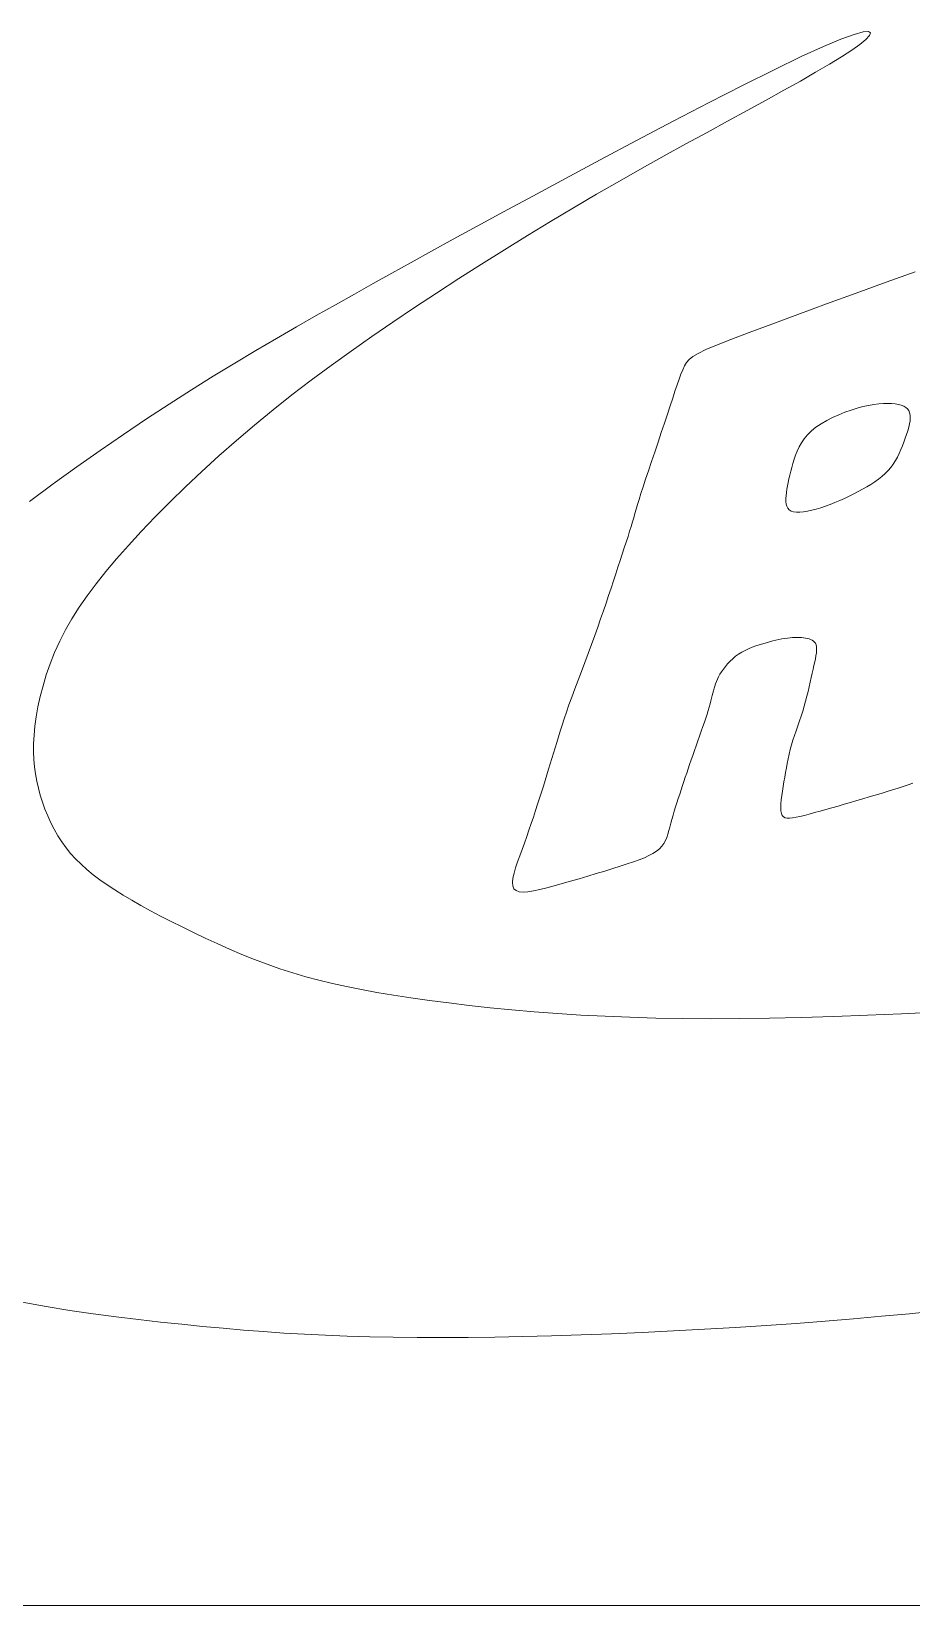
# Model space of a CAD drawing. Header units: millimetres. Extents: x 50 to 1435, y 50 to 1000.
# Drawn here: x 346.74 to 363.3, y 51.12 to 80.72 of the extents above; entities that cross this region are included whole.
import ezdxf
from ezdxf.enums import TextEntityAlignment as Align

# ---------------------------------------------------------------- set-up
doc = ezdxf.new("R2010")
doc.units = ezdxf.units.MM
doc.header["$LTSCALE"] = 5
for name, color, linetype, lineweight in [('圖框層', 7, 'Continuous', 20), ('標題 (ISO)', 7, 'Continuous', 50), ('輪廓線層', 7, 'Continuous', 13)]:
    doc.layers.add(name, color=color, linetype=linetype, lineweight=lineweight)
doc.styles.add('文字型式124', font='')
doc.styles.add('文字型式61', font='')
doc.styles.add('文字型式65', font='')
doc.styles.add('文字型式85', font='')
doc.styles.add('文字型式88', font='')
doc.styles.get('文字型式124').set_extended_font_data('DFKai-SB')
doc.styles.get('文字型式61').set_extended_font_data('DFKai-SB')
doc.styles.get('文字型式65').set_extended_font_data('DFKai-SB')
doc.styles.get('文字型式85').set_extended_font_data('DFKai-SB')
doc.styles.get('文字型式88').set_extended_font_data('DFKai-SB')

# ---------------------------------------------------------------- blocks, each defined once
blk = doc.blocks.new('標題欄框 ISO')
at = {"layer": '圖框層', "color": 7}
blk.add_line((85.948, 15.0347), (362.948, 15.0347), dxfattribs=at)
at = {"layer": '輪廓線層', "color": 1}
for p, q in [((148.1926, 20.8598), (148.2763, 20.8978)), ((148.2763, 20.8978), (148.3422, 20.9253)), ((148.3422, 20.9253), (148.3917, 20.9432)), ((148.4137, 20.9059), (148.3828, 20.884)), ((148.3917, 20.9432), (148.4259, 20.9526)), ((148.4365, 20.9244), (148.4137, 20.9059)), ((148.4259, 20.9526), (148.4463, 20.9543)), ((148.4503, 20.9392), (148.4365, 20.9244)), ((148.4463, 20.9543), (148.4539, 20.9496)), ((148.4539, 20.9496), (148.4503, 20.9392)), ((148.0908, 20.8107), (148.1926, 20.8598)), ((148.3443, 20.8591), (148.2988, 20.8313)), ((148.3828, 20.884), (148.3443, 20.8591)), ((147.9739, 20.7523), (148.0908, 20.8107)), ((148.2471, 20.8009), (148.1897, 20.7681)), ((148.2988, 20.8313), (148.2471, 20.8009)), ((147.8461, 20.687), (147.9739, 20.7523)), ((148.1272, 20.7331), (148.0604, 20.6962)), ((148.1897, 20.7681), (148.1272, 20.7331)), ((147.7113, 20.6169), (147.8461, 20.687)), ((148.0604, 20.6962), (147.9897, 20.6575)), ((147.5735, 20.5444), (147.7113, 20.6169)), ((147.9157, 20.6171), (147.8387, 20.5751)), ((147.9897, 20.6575), (147.9157, 20.6171)), ((147.4368, 20.4718), (147.5735, 20.5444)), ((147.8387, 20.5751), (147.7591, 20.5315)), ((147.6773, 20.4864), (147.5938, 20.4398)), ((147.7591, 20.5315), (147.6773, 20.4864)), ((147.3052, 20.4014), (147.4368, 20.4718)), ((147.5938, 20.4398), (147.5088, 20.3918)), ((147.1826, 20.3355), (147.3052, 20.4014)), ((147.5088, 20.3918), (147.4228, 20.3424)), ((147.0721, 20.2758), (147.1826, 20.3355)), ((147.4228, 20.3424), (147.3362, 20.2917)), ((146.9729, 20.222), (147.0721, 20.2758)), ((147.3362, 20.2917), (147.2493, 20.2399)), ((146.8831, 20.1729), (146.9729, 20.222)), ((147.1624, 20.1872), (147.0757, 20.1336)), ((147.2493, 20.2399), (147.1624, 20.1872)), ((146.7246, 20.0856), (146.801, 20.1278)), ((146.801, 20.1278), (146.8831, 20.1729)), ((147.0757, 20.1336), (146.9896, 20.0796)), ((146.6522, 20.0454), (146.7246, 20.0856)), ((146.9896, 20.0796), (146.9043, 20.0251)), ((146.5819, 20.0062), (146.6522, 20.0454)), ((146.9043, 20.0251), (146.8202, 19.9705)), ((146.4406, 19.927), (146.5119, 19.967)), ((146.5119, 19.967), (146.5819, 20.0062)), ((146.8202, 19.9705), (146.7375, 19.9159)), ((146.3679, 19.886), (146.4406, 19.927)), ((146.7375, 19.9159), (146.6565, 19.8615)), ((146.2177, 19.7999), (146.2935, 19.8436)), ((146.2935, 19.8436), (146.3679, 19.886)), ((146.6565, 19.8615), (146.5772, 19.8071)), ((146.1402, 19.7545), (146.2177, 19.7999)), ((146.5772, 19.8071), (146.4996, 19.7526)), ((146.0611, 19.7072), (146.1402, 19.7545)), ((146.4996, 19.7526), (146.4236, 19.6979)), ((145.8982, 19.6067), (145.9805, 19.658)), ((145.9805, 19.658), (146.0611, 19.7072)), ((146.4236, 19.6979), (146.3493, 19.6429)), ((145.8143, 19.553), (145.8982, 19.6067)), ((146.3493, 19.6429), (146.2766, 19.5873)), ((145.729, 19.4971), (145.8143, 19.553)), ((146.2766, 19.5873), (146.2054, 19.5312)), ((145.6425, 19.4391), (145.729, 19.4971)), ((146.2054, 19.5312), (146.1358, 19.4742)), ((145.555, 19.3789), (145.6425, 19.4391)), ((146.0678, 19.4165), (146.0016, 19.3582)), ((146.1358, 19.4742), (146.0678, 19.4165)), ((145.4667, 19.3168), (145.555, 19.3789)), ((146.0016, 19.3582), (145.9376, 19.2999)), ((145.3777, 19.2528), (145.4667, 19.3168)), ((145.9376, 19.2999), (145.8761, 19.2419)), ((145.2883, 19.187), (145.3777, 19.2528)), ((145.8761, 19.2419), (145.8174, 19.1846)), ((145.8174, 19.1846), (145.7618, 19.1286)), ((145.7618, 19.1286), (145.7096, 19.0741)), ((145.7096, 19.0741), (145.6612, 19.0217)), ((145.6612, 19.0217), (145.6167, 18.9716)), ((145.6167, 18.9716), (145.5762, 18.9236)), ((145.5762, 18.9236), (145.5393, 18.8774)), ((145.5059, 18.8326), (145.4757, 18.7889)), ((145.5393, 18.8774), (145.5059, 18.8326)), ((145.4757, 18.7889), (145.4486, 18.7461)), ((145.4486, 18.7461), (145.4243, 18.7037)), ((145.4027, 18.6614), (145.3835, 18.619)), ((145.4243, 18.7037), (145.4027, 18.6614)), ((145.3835, 18.619), (145.3667, 18.5767)), ((145.3521, 18.5348), (145.3397, 18.4936)), ((145.3667, 18.5767), (145.3521, 18.5348)), ((145.3397, 18.4936), (145.3293, 18.4533)), ((145.3208, 18.4143), (145.3142, 18.3769)), ((145.3293, 18.4533), (145.3208, 18.4143)), ((145.3142, 18.3769), (145.3093, 18.3413)), ((145.306, 18.3077), (145.3043, 18.276)), ((145.3093, 18.3413), (145.306, 18.3077)), ((145.3043, 18.276), (145.304, 18.2458)), ((145.304, 18.2458), (145.3052, 18.217)), ((145.3052, 18.217), (145.3077, 18.1892)), ((145.3077, 18.1892), (145.3115, 18.1621)), ((145.3115, 18.1621), (145.3164, 18.1355)), ((145.3164, 18.1355), (145.3225, 18.1091)), ((145.3225, 18.1091), (145.3296, 18.0827)), ((145.3296, 18.0827), (145.3377, 18.0563)), ((145.3377, 18.0563), (145.347, 18.0301)), ((145.347, 18.0301), (145.3573, 18.0042)), ((145.3573, 18.0042), (145.3688, 17.9788)), ((145.3688, 17.9788), (145.3814, 17.954)), ((145.3814, 17.954), (145.3951, 17.9299)), ((145.3951, 17.9299), (145.4101, 17.9067)), ((145.4101, 17.9067), (145.4262, 17.8844)), ((145.4262, 17.8844), (145.4437, 17.863)), ((145.4437, 17.863), (145.4625, 17.8423)), ((145.4625, 17.8423), (145.4828, 17.8223)), ((145.4828, 17.8223), (145.5047, 17.8026)), ((145.5047, 17.8026), (145.5283, 17.7833)), ((145.5283, 17.7833), (145.5536, 17.7642)), ((145.5536, 17.7642), (145.5807, 17.7451)), ((145.5807, 17.7451), (145.6098, 17.7259)), ((145.6098, 17.7259), (145.6408, 17.7066)), ((145.6408, 17.7066), (145.6735, 17.6871)), ((145.6735, 17.6871), (145.7081, 17.6675)), ((145.7081, 17.6675), (145.7444, 17.6476)), ((145.7444, 17.6476), (145.7824, 17.6276)), ((145.7824, 17.6276), (145.822, 17.6072)), ((145.822, 17.6072), (145.8631, 17.5866)), ((145.8631, 17.5866), (145.9058, 17.5658)), ((145.9058, 17.5658), (145.9498, 17.5448)), ((145.9498, 17.5448), (145.995, 17.524)), ((145.995, 17.524), (146.0411, 17.5035)), ((146.0411, 17.5035), (146.088, 17.4835)), ((146.088, 17.4835), (146.1355, 17.4644)), ((146.1355, 17.4644), (146.1833, 17.4462)), ((146.1833, 17.4462), (146.2313, 17.4293)), ((146.2313, 17.4293), (146.2795, 17.4137)), ((146.2795, 17.4137), (146.3281, 17.3993)), ((146.3281, 17.3993), (146.3777, 17.3861)), ((146.3777, 17.3861), (146.4289, 17.3738)), ((146.4289, 17.3738), (146.482, 17.3622)), ((146.482, 17.3622), (146.5376, 17.3513)), ((146.5376, 17.3513), (146.5961, 17.3408)), ((146.5961, 17.3408), (146.6582, 17.3305)), ((146.6582, 17.3305), (146.7241, 17.3204)), ((146.7241, 17.3204), (146.7937, 17.3105)), ((146.7937, 17.3105), (146.8667, 17.3009)), ((146.8667, 17.3009), (146.943, 17.2917)), ((146.943, 17.2917), (147.0222, 17.283)), ((147.0222, 17.283), (147.1042, 17.275)), ((147.1042, 17.275), (147.1885, 17.2676)), ((147.1885, 17.2676), (147.2751, 17.2611)), ((147.2751, 17.2611), (147.3637, 17.2554)), ((147.3637, 17.2554), (147.4546, 17.2507)), ((147.4546, 17.2507), (147.5484, 17.247)), ((147.5484, 17.247), (147.6453, 17.2442)), ((147.6453, 17.2442), (147.7458, 17.2425)), ((147.7458, 17.2425), (147.8504, 17.2418)), ((147.8504, 17.2418), (147.9595, 17.2422)), ((147.9595, 17.2422), (148.0734, 17.2437)), ((148.0734, 17.2437), (148.1923, 17.2463)), ((148.1923, 17.2463), (148.3155, 17.2499)), ((148.3155, 17.2499), (148.4417, 17.2546)), ((148.4417, 17.2546), (148.57, 17.2603)), ((148.57, 17.2603), (148.6992, 17.2668)), ((145.352, 16.1591), (145.2616, 16.1752)), ((145.441, 16.1447), (145.352, 16.1591)), ((145.5286, 16.1319), (145.441, 16.1447)), ((145.6147, 16.1204), (145.5286, 16.1319)), ((145.699, 16.1101), (145.6147, 16.1204)), ((145.7815, 16.1009), (145.699, 16.1101)), ((148.2831, 16.1043), (148.1736, 16.096)), ((148.3901, 16.1131), (148.2831, 16.1043)), ((148.4954, 16.1224), (148.3901, 16.1131)), ((148.5997, 16.1323), (148.4954, 16.1224)), ((148.7039, 16.1429), (148.5997, 16.1323)), ((145.8619, 16.0924), (145.7815, 16.1009)), ((145.9404, 16.0846), (145.8619, 16.0924)), ((146.0174, 16.0773), (145.9404, 16.0846)), ((146.0935, 16.0708), (146.0174, 16.0773)), ((146.1694, 16.0648), (146.0935, 16.0708)), ((146.2458, 16.0596), (146.1694, 16.0648)), ((146.3233, 16.055), (146.2458, 16.0596)), ((146.4026, 16.0511), (146.3233, 16.055)), ((146.4843, 16.0479), (146.4026, 16.0511)), ((146.5689, 16.0454), (146.4843, 16.0479)), ((146.6567, 16.0436), (146.5689, 16.0454)), ((146.7476, 16.0426), (146.6567, 16.0436)), ((146.8418, 16.0423), (146.7476, 16.0426)), ((146.9394, 16.0428), (146.8418, 16.0423)), ((147.0404, 16.044), (146.9394, 16.0428)), ((147.1449, 16.046), (147.0404, 16.044)), ((147.2529, 16.0488), (147.1449, 16.046)), ((147.3644, 16.0524), (147.2529, 16.0488)), ((147.4787, 16.0568), (147.3644, 16.0524)), ((147.5948, 16.0618), (147.4787, 16.0568)), ((147.712, 16.0675), (147.5948, 16.0618)), ((147.8294, 16.0738), (147.712, 16.0675)), ((147.946, 16.0807), (147.8294, 16.0738)), ((148.061, 16.0881), (147.946, 16.0807)), ((148.1736, 16.096), (148.061, 16.0881))]:
    blk.add_line(p, q, dxfattribs=at)
at = {"layer": '輪廓線層', "color": 116}
for p, q in [((148.4, 19.9708), (148.5125, 20.0114)), ((148.5125, 20.0114), (148.621, 20.0503)), ((148.2878, 19.93), (148.4, 19.9708)), ((148.0818, 19.854), (148.1803, 19.8905)), ((148.1803, 19.8905), (148.2878, 19.93)), ((147.9966, 19.8221), (148.0818, 19.854)), ((147.8342, 19.7578), (147.8744, 19.7749)), ((147.8744, 19.7749), (147.9278, 19.7959)), ((147.9278, 19.7959), (147.9966, 19.8221)), ((147.7613, 19.7094), (147.7707, 19.7207)), ((147.7707, 19.7207), (147.7846, 19.7318)), ((147.7846, 19.7318), (147.805, 19.7438)), ((147.805, 19.7438), (147.8342, 19.7578)), ((147.7332, 19.6467), (147.7404, 19.6658)), ((147.7404, 19.6658), (147.7473, 19.6825)), ((147.7473, 19.6825), (147.7541, 19.697)), ((147.7541, 19.697), (147.7613, 19.7094)), ((147.7091, 19.5752), (147.7177, 19.6015)), ((147.7177, 19.6015), (147.7257, 19.6253)), ((147.7257, 19.6253), (147.7332, 19.6467)), ((147.6894, 19.5151), (147.6997, 19.5464)), ((147.6997, 19.5464), (147.7091, 19.5752)), ((148.3805, 19.5308), (148.4033, 19.5379)), ((148.4033, 19.5379), (148.4251, 19.5436)), ((148.4251, 19.5436), (148.446, 19.5481)), ((148.446, 19.5481), (148.4658, 19.5515)), ((148.4658, 19.5515), (148.4844, 19.5538)), ((148.4844, 19.5538), (148.5019, 19.5551)), ((148.5019, 19.5551), (148.5181, 19.5554)), ((148.5181, 19.5554), (148.533, 19.5549)), ((148.533, 19.5549), (148.5465, 19.5536)), ((148.5465, 19.5536), (148.5586, 19.5516)), ((148.5586, 19.5516), (148.5692, 19.5487)), ((148.5692, 19.5487), (148.5785, 19.5451)), ((148.5785, 19.5451), (148.5862, 19.5405)), ((148.5862, 19.5405), (148.5926, 19.535)), ((148.5926, 19.535), (148.5974, 19.5284)), ((147.6663, 19.4459), (147.6782, 19.4814)), ((147.6782, 19.4814), (147.6894, 19.5151)), ((148.2483, 19.466), (148.2676, 19.4791)), ((148.2676, 19.4791), (148.2886, 19.4913)), ((148.2886, 19.4913), (148.3108, 19.5027)), ((148.3108, 19.5027), (148.3338, 19.5132)), ((148.3338, 19.5132), (148.3572, 19.5226)), ((148.3572, 19.5226), (148.3805, 19.5308)), ((148.5974, 19.5284), (148.6008, 19.5207)), ((148.6004, 19.4787), (148.5974, 19.4659)), ((148.6024, 19.4907), (148.6004, 19.4787)), ((148.6008, 19.5207), (148.6027, 19.5119)), ((148.6032, 19.5018), (148.6024, 19.4907)), ((148.6027, 19.5119), (148.6032, 19.5018)), ((147.654, 19.4095), (147.6663, 19.4459)), ((148.1935, 19.4078), (148.2039, 19.423)), ((148.2039, 19.423), (148.2164, 19.4379)), ((148.2164, 19.4379), (148.2311, 19.4522)), ((148.2311, 19.4522), (148.2483, 19.466)), ((148.5841, 19.4245), (148.5788, 19.4102)), ((148.5891, 19.4386), (148.5841, 19.4245)), ((148.5936, 19.4525), (148.5891, 19.4386)), ((148.5974, 19.4659), (148.5936, 19.4525)), ((147.6296, 19.337), (147.6417, 19.3729)), ((147.6417, 19.3729), (147.654, 19.4095)), ((148.1661, 19.3455), (148.1714, 19.361)), ((148.1714, 19.361), (148.1775, 19.3766)), ((148.1775, 19.3766), (148.1848, 19.3923)), ((148.1848, 19.3923), (148.1935, 19.4078)), ((148.5612, 19.3678), (148.5545, 19.3541)), ((148.5675, 19.3818), (148.5612, 19.3678)), ((148.5733, 19.396), (148.5675, 19.3818)), ((148.5788, 19.4102), (148.5733, 19.396)), ((147.6073, 19.2706), (147.618, 19.3026)), ((147.618, 19.3026), (147.6296, 19.337)), ((148.1497, 19.2862), (148.1533, 19.3005)), ((148.1533, 19.3005), (148.1572, 19.3152)), ((148.1572, 19.3152), (148.1615, 19.3301)), ((148.1615, 19.3301), (148.1661, 19.3455)), ((148.5199, 19.3031), (148.5089, 19.2917)), ((148.53, 19.3151), (148.5199, 19.3031)), ((148.539, 19.3277), (148.53, 19.3151)), ((148.5471, 19.3407), (148.539, 19.3277)), ((148.5545, 19.3541), (148.5471, 19.3407)), ((147.5898, 19.2165), (147.5978, 19.2417)), ((147.5978, 19.2417), (147.6073, 19.2706)), ((148.1388, 19.233), (148.141, 19.2457)), ((148.141, 19.2457), (148.1435, 19.2588)), ((148.1435, 19.2588), (148.1464, 19.2723)), ((148.1464, 19.2723), (148.1497, 19.2862)), ((148.4397, 19.2417), (148.4237, 19.2326)), ((148.4551, 19.2509), (148.4397, 19.2417)), ((148.4698, 19.2605), (148.4551, 19.2509)), ((148.4837, 19.2704), (148.4698, 19.2605)), ((148.4967, 19.2808), (148.4837, 19.2704)), ((148.5089, 19.2917), (148.4967, 19.2808)), ((147.5771, 19.1752), (147.5829, 19.1946)), ((147.5829, 19.1946), (147.5898, 19.2165)), ((148.135, 19.1975), (148.1357, 19.2088)), ((148.135, 19.1869), (148.135, 19.1975)), ((148.1361, 19.1772), (148.135, 19.1869)), ((148.1357, 19.2088), (148.137, 19.2206)), ((148.137, 19.2206), (148.1388, 19.233)), ((148.3198, 19.1829), (148.3019, 19.1759)), ((148.3376, 19.1904), (148.3198, 19.1829)), ((148.3553, 19.1984), (148.3376, 19.1904)), ((148.3729, 19.2066), (148.3553, 19.1984)), ((148.3902, 19.2151), (148.3729, 19.2066)), ((148.4072, 19.2238), (148.3902, 19.2151)), ((148.4237, 19.2326), (148.4072, 19.2238)), ((147.5579, 19.1099), (147.5626, 19.1258)), ((147.5626, 19.1258), (147.5672, 19.1415)), ((147.5672, 19.1415), (147.5719, 19.1578)), ((147.5719, 19.1578), (147.5771, 19.1752)), ((148.1384, 19.1686), (148.1361, 19.1772)), ((148.1421, 19.1612), (148.1384, 19.1686)), ((148.1475, 19.1551), (148.1421, 19.1612)), ((148.1547, 19.1505), (148.1475, 19.1551)), ((148.1638, 19.1476), (148.1547, 19.1505)), ((148.1748, 19.1462), (148.1638, 19.1476)), ((148.1874, 19.1463), (148.1748, 19.1462)), ((148.2014, 19.1476), (148.1874, 19.1463)), ((148.2165, 19.1501), (148.2014, 19.1476)), ((148.2326, 19.1537), (148.2165, 19.1501)), ((148.2493, 19.1581), (148.2326, 19.1537)), ((148.2666, 19.1634), (148.2493, 19.1581)), ((148.2842, 19.1693), (148.2666, 19.1634)), ((148.3019, 19.1759), (148.2842, 19.1693)), ((147.541, 19.0553), (147.5472, 19.0749)), ((147.5472, 19.0749), (147.5529, 19.0931)), ((147.5529, 19.0931), (147.5579, 19.1099)), ((147.5195, 18.9891), (147.5271, 19.0123)), ((147.5271, 19.0123), (147.5343, 19.0344)), ((147.5343, 19.0344), (147.541, 19.0553)), ((147.5033, 18.94), (147.5115, 18.9649)), ((147.5115, 18.9649), (147.5195, 18.9891)), ((147.4772, 18.861), (147.4861, 18.888)), ((147.4861, 18.888), (147.4948, 18.9143)), ((147.4948, 18.9143), (147.5033, 18.94)), ((147.4585, 18.805), (147.468, 18.8334)), ((147.468, 18.8334), (147.4772, 18.861)), ((147.4381, 18.7456), (147.4485, 18.7757)), ((147.4485, 18.7757), (147.4585, 18.805)), ((147.4157, 18.6824), (147.4272, 18.7145)), ((147.4272, 18.7145), (147.4381, 18.7456)), ((147.391, 18.6157), (147.4036, 18.6494)), ((147.4036, 18.6494), (147.4157, 18.6824)), ((148.0347, 18.6481), (148.0214, 18.6436)), ((148.048, 18.6521), (148.0347, 18.6481)), ((148.061, 18.6558), (148.048, 18.6521)), ((148.0736, 18.6592), (148.061, 18.6558)), ((148.0858, 18.6623), (148.0736, 18.6592)), ((148.0976, 18.6651), (148.0858, 18.6623)), ((148.1091, 18.6676), (148.0976, 18.6651)), ((148.1201, 18.6697), (148.1091, 18.6676)), ((148.1307, 18.6716), (148.1201, 18.6697)), ((148.141, 18.673), (148.1307, 18.6716)), ((148.1509, 18.6742), (148.141, 18.673)), ((148.1603, 18.675), (148.1509, 18.6742)), ((148.1694, 18.6755), (148.1603, 18.675)), ((148.1781, 18.6756), (148.1694, 18.6755)), ((148.1864, 18.6754), (148.1781, 18.6756)), ((148.1943, 18.6749), (148.1864, 18.6754)), ((148.2018, 18.6741), (148.1943, 18.6749)), ((148.209, 18.673), (148.2018, 18.6741)), ((148.2158, 18.6716), (148.209, 18.673)), ((148.2222, 18.6698), (148.2158, 18.6716)), ((148.2281, 18.6677), (148.2222, 18.6698)), ((148.2336, 18.6651), (148.2281, 18.6677)), ((148.2384, 18.662), (148.2336, 18.6651)), ((148.2426, 18.6582), (148.2384, 18.662)), ((148.246, 18.6536), (148.2426, 18.6582)), ((148.2485, 18.6483), (148.246, 18.6536)), ((148.2502, 18.642), (148.2485, 18.6483)), ((147.3783, 18.5817), (147.391, 18.6157)), ((147.9351, 18.5956), (147.9251, 18.5862)), ((147.9458, 18.6045), (147.9351, 18.5956)), ((147.9572, 18.6128), (147.9458, 18.6045)), ((147.9692, 18.6203), (147.9572, 18.6128)), ((147.9818, 18.627), (147.9692, 18.6203)), ((147.9947, 18.6331), (147.9818, 18.627)), ((148.008, 18.6386), (147.9947, 18.6331)), ((148.0214, 18.6436), (148.008, 18.6386)), ((148.2435, 18.5834), (148.2461, 18.5957)), ((148.2461, 18.5957), (148.2483, 18.6069)), ((148.2483, 18.6069), (148.2499, 18.6172)), ((148.2499, 18.6172), (148.2508, 18.6265)), ((148.2509, 18.6347), (148.2502, 18.642)), ((148.2508, 18.6265), (148.2509, 18.6347)), ((147.353, 18.5146), (147.3655, 18.5479)), ((147.3655, 18.5479), (147.3783, 18.5817)), ((147.887, 18.5371), (147.8819, 18.5279)), ((147.893, 18.5468), (147.887, 18.5371)), ((147.8998, 18.5566), (147.893, 18.5468)), ((147.9074, 18.5666), (147.8998, 18.5566)), ((147.9159, 18.5765), (147.9074, 18.5666)), ((147.9251, 18.5862), (147.9159, 18.5765)), ((148.2307, 18.5246), (148.2341, 18.5407)), ((148.2341, 18.5407), (148.2375, 18.5559)), ((148.2375, 18.5559), (148.2406, 18.5702)), ((148.2406, 18.5702), (148.2435, 18.5834)), ((147.3295, 18.4513), (147.3409, 18.4823)), ((147.3409, 18.4823), (147.353, 18.5146)), ((147.8631, 18.4753), (147.8607, 18.4662)), ((147.8654, 18.4842), (147.8631, 18.4753)), ((147.8679, 18.4929), (147.8654, 18.4842)), ((147.8707, 18.5015), (147.8679, 18.4929)), ((147.8739, 18.5101), (147.8707, 18.5015)), ((147.8776, 18.5189), (147.8739, 18.5101)), ((147.8819, 18.5279), (147.8776, 18.5189)), ((148.2143, 18.4542), (148.2188, 18.4725)), ((148.2188, 18.4725), (148.2231, 18.4904)), ((148.2231, 18.4904), (148.227, 18.5078)), ((148.227, 18.5078), (148.2307, 18.5246)), ((147.3094, 18.3948), (147.3189, 18.422)), ((147.3189, 18.422), (147.3295, 18.4513)), ((147.8465, 18.4135), (147.8427, 18.4008)), ((147.8499, 18.4254), (147.8465, 18.4135)), ((147.8529, 18.4365), (147.8499, 18.4254)), ((147.8557, 18.4469), (147.8529, 18.4365)), ((147.8583, 18.4568), (147.8557, 18.4469)), ((147.8607, 18.4662), (147.8583, 18.4568)), ((148.1984, 18.3985), (148.2041, 18.4171)), ((148.2041, 18.4171), (148.2094, 18.4357)), ((148.2094, 18.4357), (148.2143, 18.4542)), ((147.293, 18.3456), (147.3008, 18.3694)), ((147.3008, 18.3694), (147.3094, 18.3948)), ((147.8285, 18.3567), (147.8228, 18.34)), ((147.8337, 18.3725), (147.8285, 18.3567)), ((147.8385, 18.3872), (147.8337, 18.3725)), ((147.8427, 18.4008), (147.8385, 18.3872)), ((148.1798, 18.3431), (148.1861, 18.3615)), ((148.1861, 18.3615), (148.1923, 18.3799)), ((148.1923, 18.3799), (148.1984, 18.3985)), ((147.2729, 18.2809), (147.2792, 18.3016)), ((147.2792, 18.3016), (147.2858, 18.3231)), ((147.2858, 18.3231), (147.293, 18.3456)), ((147.8104, 18.3046), (147.804, 18.2864)), ((147.8167, 18.3225), (147.8104, 18.3046)), ((147.8228, 18.34), (147.8167, 18.3225)), ((148.1618, 18.2888), (148.1676, 18.3067)), ((148.1676, 18.3067), (148.1736, 18.3248)), ((148.1736, 18.3248), (148.1798, 18.3431)), ((147.2548, 18.2204), (147.2608, 18.2406)), ((147.2608, 18.2406), (147.2668, 18.2606)), ((147.2668, 18.2606), (147.2729, 18.2809)), ((147.791, 18.2499), (147.7847, 18.2321)), ((147.7975, 18.2681), (147.791, 18.2499)), ((147.804, 18.2864), (147.7975, 18.2681)), ((148.1437, 18.219), (148.1475, 18.2362)), ((148.1475, 18.2362), (148.1518, 18.2536)), ((148.1518, 18.2536), (148.1565, 18.2711)), ((148.1565, 18.2711), (148.1618, 18.2888)), ((147.2359, 18.1587), (147.2423, 18.1796)), ((147.2423, 18.1796), (147.2486, 18.2001)), ((147.2486, 18.2001), (147.2548, 18.2204)), ((147.7672, 18.1818), (147.7618, 18.1657)), ((147.7729, 18.1981), (147.7672, 18.1818)), ((147.7787, 18.2149), (147.7729, 18.1981)), ((147.7847, 18.2321), (147.7787, 18.2149)), ((148.1338, 18.1674), (148.1369, 18.1846)), ((148.1369, 18.1846), (148.1401, 18.2018)), ((148.1401, 18.2018), (148.1437, 18.219)), ((147.2155, 18.0938), (147.2225, 18.1159)), ((147.2225, 18.1159), (147.2293, 18.1375)), ((147.2293, 18.1375), (147.2359, 18.1587)), ((147.7459, 18.1183), (147.7407, 18.1024)), ((147.7511, 18.1341), (147.7459, 18.1183)), ((147.7564, 18.1498), (147.7511, 18.1341)), ((147.7618, 18.1657), (147.7564, 18.1498)), ((148.1221, 18.0977), (148.1249, 18.1151)), ((148.1249, 18.1151), (148.1279, 18.1327)), ((148.1279, 18.1327), (148.1308, 18.1501)), ((148.1308, 18.1501), (148.1338, 18.1674)), ((148.5769, 18.115), (148.5573, 18.1087)), ((148.5954, 18.1212), (148.5769, 18.115)), ((148.6126, 18.1273), (148.5954, 18.1212)), ((147.2007, 18.048), (147.2083, 18.0712)), ((147.2083, 18.0712), (147.2155, 18.0938)), ((147.7303, 18.0703), (147.7251, 18.0541)), ((147.7355, 18.0864), (147.7303, 18.0703)), ((147.7407, 18.1024), (147.7355, 18.0864)), ((148.1163, 18.0493), (148.1176, 18.0645)), ((148.1176, 18.0645), (148.1196, 18.0807)), ((148.1196, 18.0807), (148.1221, 18.0977)), ((148.3783, 18.0552), (148.3547, 18.0484)), ((148.4018, 18.062), (148.3783, 18.0552)), ((148.4252, 18.0688), (148.4018, 18.062)), ((148.4484, 18.0756), (148.4252, 18.0688)), ((148.4713, 18.0824), (148.4484, 18.0756)), ((148.4937, 18.0891), (148.4713, 18.0824)), ((148.5156, 18.0957), (148.4937, 18.0891)), ((148.5368, 18.1022), (148.5156, 18.0957)), ((148.5573, 18.1087), (148.5368, 18.1022)), ((147.1768, 17.9758), (147.185, 18.0001)), ((147.185, 18.0001), (147.193, 18.0242)), ((147.193, 18.0242), (147.2007, 18.048)), ((147.7107, 18.0066), (147.7063, 17.9914)), ((147.7153, 18.0222), (147.7107, 18.0066)), ((147.7201, 18.0381), (147.7153, 18.0222)), ((147.7251, 18.0541), (147.7201, 18.0381)), ((148.1158, 18.0356), (148.1163, 18.0493)), ((148.1164, 18.0236), (148.1158, 18.0356)), ((148.1182, 18.0137), (148.1164, 18.0236)), ((148.1213, 18.0061), (148.1182, 18.0137)), ((148.126, 18.0007), (148.1213, 18.0061)), ((148.1322, 17.9973), (148.126, 18.0007)), ((148.1399, 17.9956), (148.1322, 17.9973)), ((148.1604, 17.9967), (148.1493, 17.9955)), ((148.1733, 17.9991), (148.1604, 17.9967)), ((148.1881, 18.0025), (148.1733, 17.9991)), ((148.2047, 18.0065), (148.1881, 18.0025)), ((148.2229, 18.0113), (148.2047, 18.0065)), ((148.2426, 18.0166), (148.2229, 18.0113)), ((148.2635, 18.0224), (148.2426, 18.0166)), ((148.2854, 18.0285), (148.2635, 18.0224)), ((148.308, 18.035), (148.2854, 18.0285)), ((148.3312, 18.0416), (148.308, 18.035)), ((148.3547, 18.0484), (148.3312, 18.0416)), ((147.1599, 17.9268), (147.1684, 17.9513)), ((147.1684, 17.9513), (147.1768, 17.9758)), ((147.695, 17.9489), (147.6912, 17.9359)), ((147.6986, 17.9625), (147.695, 17.9489)), ((147.7023, 17.9767), (147.6986, 17.9625)), ((147.7063, 17.9914), (147.7023, 17.9767)), ((148.1493, 17.9955), (148.1399, 17.9956)), ((147.1338, 17.8544), (147.1426, 17.8782)), ((147.1426, 17.8782), (147.1513, 17.9024)), ((147.1513, 17.9024), (147.1599, 17.9268)), ((147.659, 17.8805), (147.6479, 17.8715)), ((147.6681, 17.8903), (147.659, 17.8805)), ((147.6756, 17.9007), (147.6681, 17.8903)), ((147.6818, 17.9117), (147.6756, 17.9007)), ((147.6868, 17.9235), (147.6818, 17.9117)), ((147.6912, 17.9359), (147.6868, 17.9235)), ((147.1181, 17.8094), (147.1255, 17.8313)), ((147.1255, 17.8313), (147.1338, 17.8544)), ((147.5382, 17.8236), (147.5121, 17.8152)), ((147.5619, 17.8316), (147.5382, 17.8236)), ((147.5835, 17.8394), (147.5619, 17.8316)), ((147.6027, 17.8472), (147.5835, 17.8394)), ((147.6199, 17.855), (147.6027, 17.8472)), ((147.6349, 17.8631), (147.6199, 17.855)), ((147.6479, 17.8715), (147.6349, 17.8631)), ((147.1061, 17.7543), (147.1079, 17.7705)), ((147.1079, 17.7705), (147.1121, 17.789)), ((147.1121, 17.789), (147.1181, 17.8094)), ((147.3246, 17.7591), (147.2932, 17.7502)), ((147.3569, 17.7683), (147.3246, 17.7591)), ((147.3895, 17.7778), (147.3569, 17.7683)), ((147.4218, 17.7874), (147.3895, 17.7778)), ((147.4534, 17.797), (147.4218, 17.7874)), ((147.4836, 17.8063), (147.4534, 17.797)), ((147.5121, 17.8152), (147.4836, 17.8063)), ((147.1072, 17.7408), (147.1061, 17.7543)), ((147.1115, 17.7303), (147.1072, 17.7408)), ((147.1196, 17.7233), (147.1115, 17.7303)), ((147.1313, 17.7193), (147.1196, 17.7233)), ((147.1463, 17.7181), (147.1313, 17.7193)), ((147.1644, 17.7194), (147.1463, 17.7181)), ((147.1854, 17.7227), (147.1644, 17.7194)), ((147.209, 17.7278), (147.1854, 17.7227)), ((147.235, 17.7343), (147.209, 17.7278)), ((147.2632, 17.7419), (147.235, 17.7343)), ((147.2932, 17.7502), (147.2632, 17.7419))]:
    blk.add_line(p, q, dxfattribs=at)
at = {"layer": '標題 (ISO)', "style": '文字型式65'}
blk.add_attdef('描述', text='', height=4, dxfattribs=at).set_placement((104.9472, 199.2993), align=Align.MIDDLE_LEFT)
at = {"layer": '標題 (ISO)'}
for tag, p, height, style in [('授權者_001', (314.5419, 37.2431), 3.5, '文字型式85'), ('狀態_001', (264.7973, 30.1299), 3.5, '文字型式85'), ('視圖比例_001', (286.4548, 30.171), 3.5, '文字型式85'), ('材料_001', (243.2054, 30.3828), 2.9995, '文字型式61'), ('主題_001', (152.1951, 28.703), 3.3, '文字型式124'), ('建立日期_001', (286.8812, 24.1161), 2.5, '文字型式88'), ('工程師_001', (305.4161, 17.0298), 3.5, '文字型式85'), ('設計師_001', (345.4161, 17.0298), 3.5, '文字型式85'), ('標題_001', (216.1785, 16.9007), 3.5, '文字型式85'), ('零件號碼_001', (256.8942, 17.2504), 2.9995, '文字型式61')]:
    blk.add_attdef(tag, p, '', height=height, dxfattribs=dict(at, style=style))

msp = doc.modelspace()

# ---------------------------------------------------------------- block references
at = {"xscale": 5, "yscale": 5, "zscale": 5}
msp.add_blockref('標題欄框 ISO', (-379.74, -24.055), dxfattribs=at)

doc.saveas('drawing.dxf')
